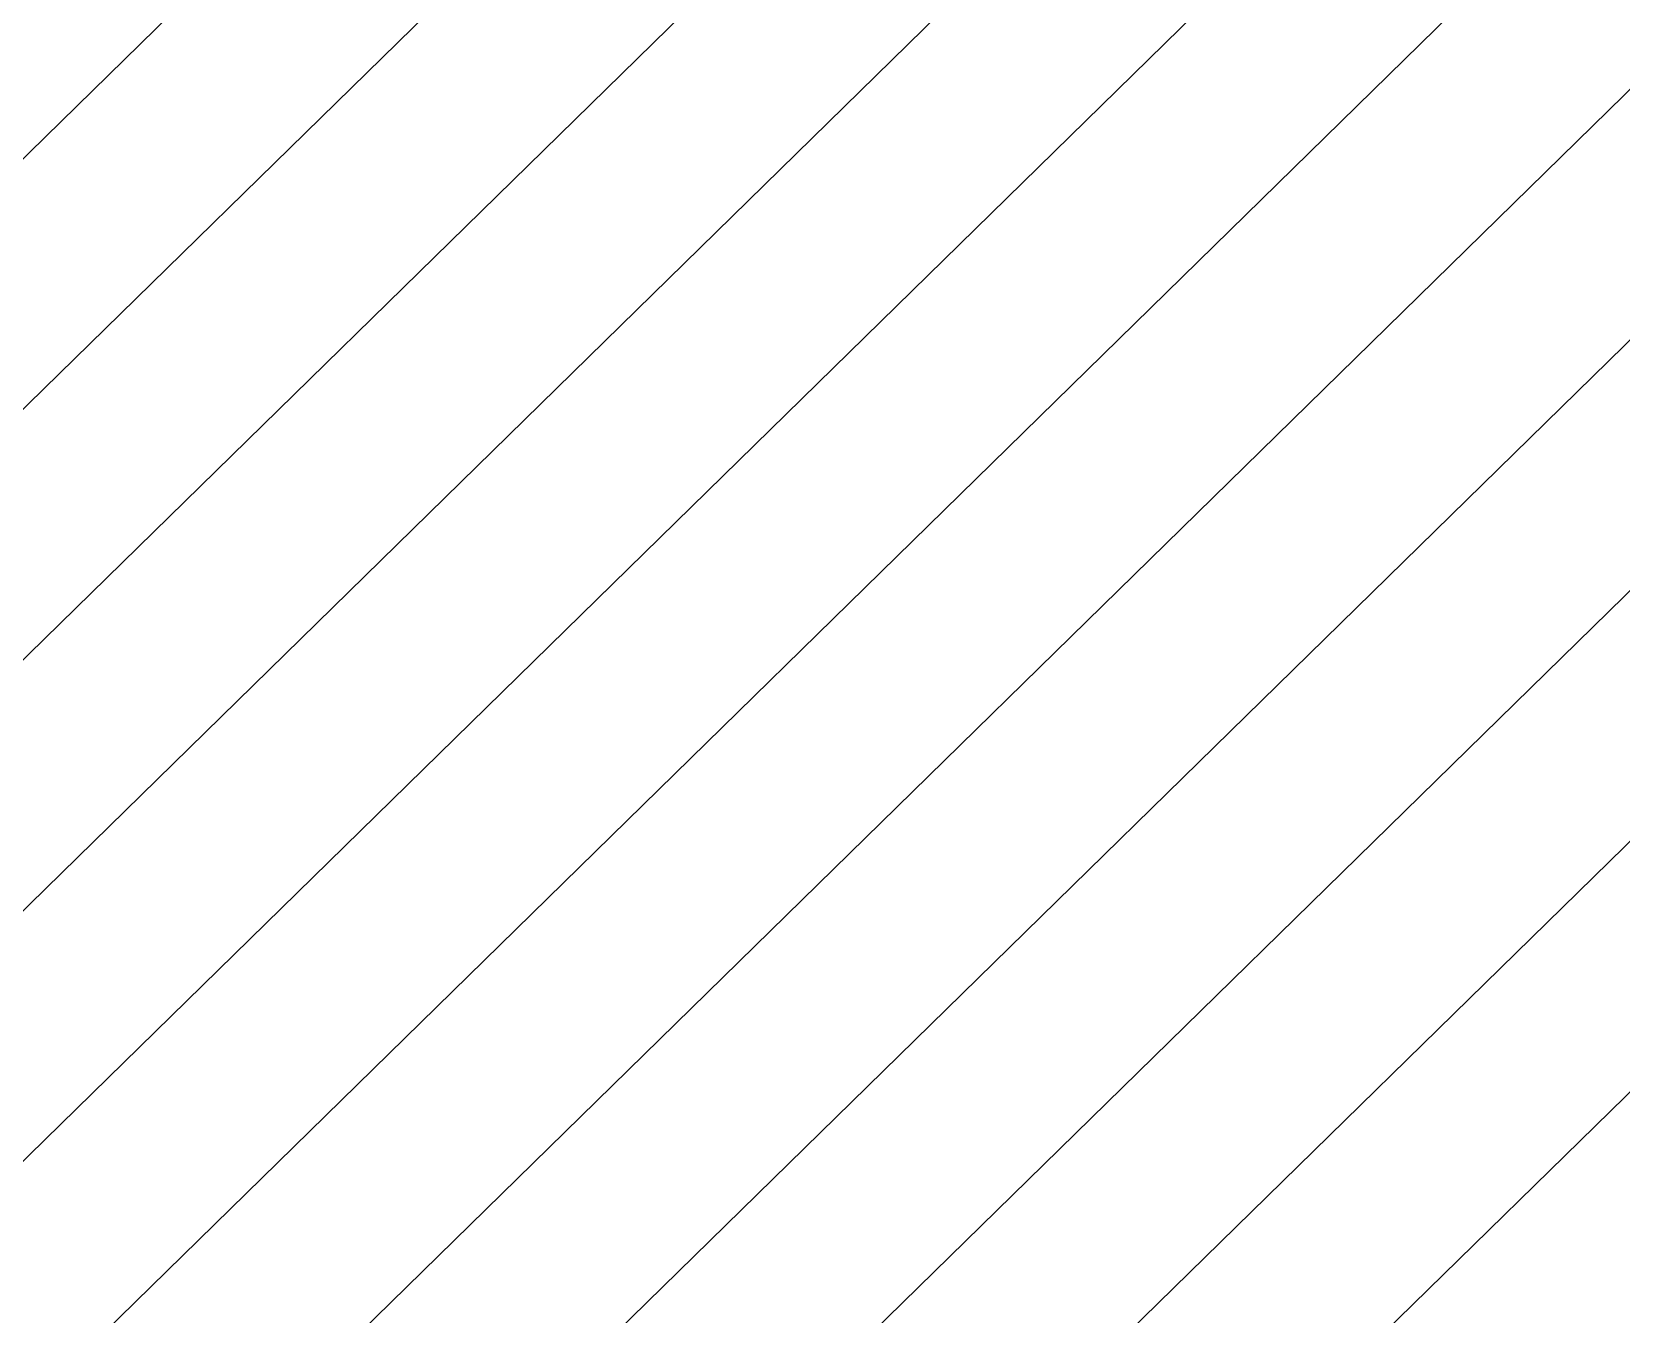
# Model space of a CAD drawing. Extents: x 7084 to 11035, y 13750 to 16729.
# Drawn here: x 8683.918 to 8686.99, y 15513.569 to 15516.048 of the extents above; entities that cross this region are included whole.
import ezdxf

# ---------------------------------------------------------------- set-up
doc = ezdxf.new("R2010")
doc.units = 0
doc.layers.add('Default', color=7, linetype='Continuous')

msp = doc.modelspace()

# ---------------------------------------------------------------- linework, layer by layer
at = {"layer": 'Default'}
for points in [[(8815.2011, 15455.5885), (8745.2613, 15540.3339), (8705.8166, 15501.7067), (8681.4961, 15513.4476), (8720.9408, 15552.0748), (8756.3983, 15624.3704), (8840.9226, 15684.4767), (8983.6749, 15718.2864), (9009.1907, 15759.3267), (9085.7378, 15706.4303), (9266.0565, 15700.7953), (9367.4856, 15665.1073), (9470.7933, 15625.6626), (9573.7674, 15653.0228)], [(9572.7993, 15651.82), (9471.2358, 15624.8346), (9367.6122, 15664.4), (9265.8729, 15700.1971), (9085.0028, 15705.8494), (9009.5042, 15758.0212), (8984.338, 15717.5431), (8841.1492, 15683.6299), (8756.3663, 15623.3398), (8721.3946, 15552.0346), (8681.8292, 15513.2893), (8705.8166, 15501.7092), (8745.3819, 15540.4545), (8815.5356, 15455.45), (8747.052, 15412.6478), (8683.2078, 15429.2948), (8659.2204, 15440.8749), (8614.0029, 15376.8167), (8581.7441, 15371.8538), (8528.9903, 15262.5781), (8517.1272, 15263.2871), (8438.0335, 15221.9095)], [(8745.6232, 15540.6958), (8705.8166, 15501.7142), (8682.4956, 15512.9726), (8722.3021, 15551.9542), (8756.3024, 15621.2787), (8841.6023, 15681.9364), (8985.6642, 15716.0564), (9010.1314, 15755.4101), (9083.5327, 15704.6875), (9265.5057, 15699.0008), (9367.8654, 15662.9853), (9472.1208, 15623.1788), (9570.8631, 15649.4146), (9857.0914, 15571.6969)], [(8435.4589, 15126.0234), (8443.0641, 15221.0882), (8518.8622, 15260.7417), (8530.231, 15260.0622), (8583.4673, 15370.3374), (8614.3821, 15375.0935), (8660.0131, 15439.7376), (8683.001, 15428.64), (8747.4291, 15411.8407), (8816.5391, 15455.0344), (8745.7438, 15540.8164), (8705.8166, 15501.7167), (8682.8287, 15512.8143), (8722.7559, 15551.914), (8756.2705, 15620.2482), (8841.8288, 15681.0897), (8986.3273, 15715.313), (9010.4449, 15754.1045), (9082.7977, 15704.1066), (9265.3221, 15698.4026), (9367.992, 15662.278), (9472.5634, 15622.3508), (9569.895, 15648.2118), (9856.9907, 15570.2587)], [(8444.7409, 15220.8144), (8519.4405, 15259.8932), (8530.6446, 15259.2236), (8584.0417, 15369.8319), (8614.5084, 15374.5191), (8660.2774, 15439.3585), (8682.9321, 15428.4217), (8747.5549, 15411.5717), (8816.8736, 15454.8959), (8745.8644, 15540.937), (8705.8166, 15501.7192), (8683.1619, 15512.656), (8723.2097, 15551.8738), (8756.2386, 15619.2176), (8842.0554, 15680.2429), (8986.9904, 15714.5697), (9010.7585, 15752.799), (9082.0627, 15703.5256), (9265.1385, 15697.8044), (9368.1186, 15661.5707)], [(9856.7892, 15567.3822), (9567.9589, 15645.8063), (9473.4484, 15620.6949), (9368.2452, 15660.8634), (9264.9549, 15697.2063), (9081.3277, 15702.9447), (9011.0721, 15751.4934), (8987.6535, 15713.8263), (8842.2819, 15679.3962), (8756.2066, 15618.187), (8723.6635, 15551.8336), (8683.495, 15512.4976), (8705.8166, 15501.7217), (8745.9851, 15541.0577), (8817.2081, 15454.7573), (8747.6806, 15411.3027), (8682.8632, 15428.2035), (8660.5416, 15438.9794), (8614.6348, 15373.9447), (8584.6161, 15369.3264), (8531.0582, 15258.3849), (8520.0189, 15259.0447), (8446.4178, 15220.5406)], [(8448.0947, 15220.2668), (8520.5972, 15258.1962), (8531.4718, 15257.5463), (8585.1906, 15368.8209), (8614.7612, 15373.3702), (8660.8058, 15438.6003), (8682.7942, 15427.9852), (8747.8063, 15411.0336), (8817.5426, 15454.6188), (8746.1057, 15541.1783), (8705.8166, 15501.7242), (8683.8282, 15512.3393), (8724.1173, 15551.7934), (8756.1747, 15617.1565), (8842.5084, 15678.5494), (8988.3167, 15713.0829), (9011.3856, 15750.1879), (9080.5926, 15702.3638), (9264.7713, 15696.6081), (9368.3718, 15660.1561), (9473.8909, 15619.867), (9566.9908, 15644.6036)], [(8449.7715, 15219.993), (8521.1756, 15257.3477), (8531.8853, 15256.7077), (8585.765, 15368.3154), (8614.8875, 15372.7958), (8661.07, 15438.2212), (8682.7253, 15427.7669), (8747.932, 15410.7646), (8817.8772, 15454.4803), (8746.2263, 15541.2989), (8705.8166, 15501.7267), (8684.1613, 15512.181), (8724.5711, 15551.7532), (8756.1428, 15616.1259), (8842.735, 15677.7027), (8988.9798, 15712.3396), (9011.6992, 15748.8823), (9079.8576, 15701.7828), (9264.5878, 15696.0099), (9368.4984, 15659.4488)], [(9856.4871, 15563.0675), (9565.0546, 15642.1981), (9474.776, 15618.2111), (9368.625, 15658.7415), (9264.4042, 15695.4118), (9079.1226, 15701.2019), (9012.0128, 15747.5768), (8989.6429, 15711.5962), (8842.9615, 15676.8559), (8756.1108, 15615.0954), (8725.0248, 15551.713), (8684.4945, 15512.0226), (8705.8166, 15501.7292), (8746.3469, 15541.4195), (8818.2117, 15454.3417), (8748.0577, 15410.4956), (8682.6564, 15427.5486), (8661.3343, 15437.8421), (8615.0139, 15372.2214), (8586.3394, 15367.81), (8532.2989, 15255.869), (8521.7539, 15256.4993)], [(9856.3863, 15561.6292), (9564.0865, 15640.9954), (9475.2185, 15617.3832), (9368.7516, 15658.0342), (9264.2206, 15694.8136), (9078.3876, 15700.6209), (9012.3264, 15746.2712), (8990.306, 15710.8529), (8843.1881, 15676.0092), (8756.0789, 15614.0648), (8725.4786, 15551.6728), (8684.8277, 15511.8643), (8705.8166, 15501.7317), (8746.4676, 15541.5402), (8818.5462, 15454.2032), (8748.1834, 15410.2265), (8682.5874, 15427.3304), (8661.5985, 15437.4629), (8615.1403, 15371.647), (8586.9138, 15367.3045), (8532.7125, 15255.0304), (8522.3322, 15255.6508), (8453.1253, 15219.4454)], [(8439.7103, 15221.6358), (8517.7055, 15262.4387), (8529.4039, 15261.7395), (8582.3185, 15371.3483), (8614.1293, 15376.2423), (8659.4847, 15440.4958), (8683.1389, 15429.0766), (8747.1777, 15412.3788), (8815.8701, 15455.3115), (8745.5026, 15540.5752), (8705.8166, 15501.7117), (8682.1624, 15513.131), (8721.8484, 15551.9944), (8756.3344, 15622.3093)]]:
    msp.add_lwpolyline(points, dxfattribs=at)

doc.saveas('drawing.dxf')
